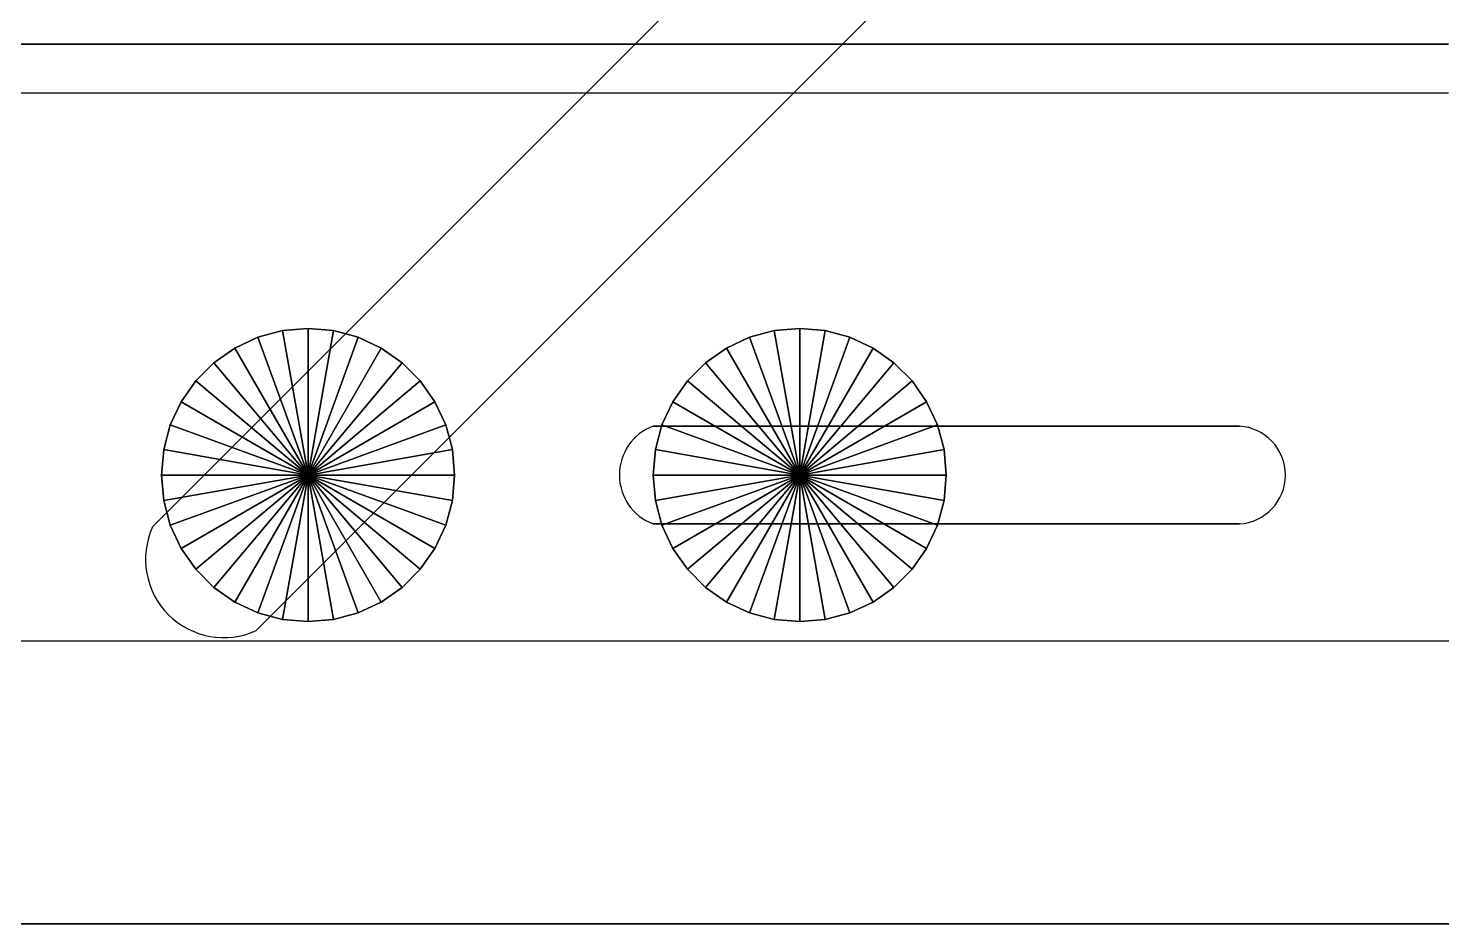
# Model space of a CAD drawing. Header units: inches. Extents: x -7543 to -822, y 102837 to 190349.
# Drawn here: x -833.620664 to -833.61699, y 102837.128684 to 102837.131011 of the extents above; entities that cross this region are included whole.
import ezdxf

# ---------------------------------------------------------------- set-up
doc = ezdxf.new("R2010")
doc.units = ezdxf.units.IN
doc.header["$MEASUREMENT"] = 0
doc.layers.add('ICOL', color=55, linetype='Continuous', lineweight=25)
doc.layers.add('TEFRİŞ', color=7, linetype='Continuous', lineweight=25, true_color=0x78462c)

msp = doc.modelspace()

# ---------------------------------------------------------------- linework, layer by layer
at = {"layer": 'ICOL'}
msp.add_line((-833.5942612033439, 102837.129418681), (-833.6632611994156, 102837.129418681), dxfattribs=at)
at = {"layer": 'TEFRİŞ'}
msp.add_line((-833.6229086030023, 102837.1308429998, -0.004190999999999999), (-833.6169726030023, 102837.1308429998, -0.004190999999999999), dxfattribs=at)
for centre, radius, start, end in [((-833.6189915542059, 102837.1298499999, 0.0007620000000000005), 0.0001357854441317281, 110.7234838992994, 249.2765161007005), ((-833.6175235036316, 102837.1298499999, 0.0007620000000000005), 0.0001272455105001902, 273.5597646251475, 86.44023537485249), ((-833.6201556742792, 102837.1296309286, 0.0005079999999999999), 0.0002033753728859917, 155.4898186755772, 294.5101812948126)]:
    msp.add_arc(centre, radius, start, end, dxfattribs=at)
for points in [[(-833.6199815030024, 102837.1300744999, 0.00127), (-833.6201611030024, 102837.1298948999, 0.000889), (-833.6173323230023, 102837.1327236799, 0.000889), (-833.6173323230023, 102837.1327236799, 0.00127)], [(-833.6197121030024, 102837.1298050999, 0.00127), (-833.6198917030024, 102837.1296254999, 0.000889), (-833.6170629230023, 102837.1324542799, 0.000889), (-833.6170629230023, 102837.1324542799, 0.00127)], [(-833.6169726030023, 102837.1309699999, -0.004190999999999999), (-833.6229086030023, 102837.1309699999, -0.004190999999999999), (-833.6229086030023, 102837.1309699999, -0.000127000000000001), (-833.6169726030023, 102837.1309699999, -0.000127000000000001)], [(-833.6201611030024, 102837.1298948999, 0.000889), (-833.6198019030023, 102837.1302541199, 0.000889), (-833.6198019030023, 102837.1302541199, 0.0005079999999999999), (-833.6203407230023, 102837.1297152999, 0.0005079999999999999)], [(-833.6200669030023, 102837.1302080199), (-833.6201271030023, 102837.1301799599), (-833.6201271030023, 102837.1301799599, 0.0005079999999999999), (-833.6200669030023, 102837.1302080199, 0.0005079999999999999)], [(-833.6199366030023, 102837.1298499999), (-833.6200669030023, 102837.1302080199), (-833.6201271030023, 102837.1301799599), (-833.6199366030023, 102837.1298499999)], [(-833.6199366030023, 102837.1298499999, 0.0005079999999999999), (-833.6200669030023, 102837.1302080199, 0.0005079999999999999), (-833.6201271030023, 102837.1301799599, 0.0005079999999999999), (-833.6199366030023, 102837.1298499999, 0.0005079999999999999)], [(-833.6200027630024, 102837.1302252199), (-833.6200669030023, 102837.1302080199), (-833.6200669030023, 102837.1302080199, 0.0005079999999999999), (-833.6200027630024, 102837.1302252199, 0.0005079999999999999)], [(-833.6199366030023, 102837.1298499999), (-833.6200027630024, 102837.1302252199), (-833.6200669030023, 102837.1302080199), (-833.6199366030023, 102837.1298499999)], [(-833.6199366030023, 102837.1298499999, 0.0005079999999999999), (-833.6200027630024, 102837.1302252199, 0.0005079999999999999), (-833.6200669030023, 102837.1302080199, 0.0005079999999999999), (-833.6199366030023, 102837.1298499999, 0.0005079999999999999)], [(-833.6199366030023, 102837.1302309999), (-833.6200027630024, 102837.1302252199), (-833.6200027630024, 102837.1302252199, 0.0005079999999999999), (-833.6199366030023, 102837.1302309999, 0.0005079999999999999)], [(-833.6199366030023, 102837.1298499999), (-833.6199366030023, 102837.1302309999), (-833.6200027630024, 102837.1302252199), (-833.6199366030023, 102837.1298499999)], [(-833.6199366030023, 102837.1298499999, 0.0005079999999999999), (-833.6199366030023, 102837.1302309999, 0.0005079999999999999), (-833.6200027630024, 102837.1302252199, 0.0005079999999999999), (-833.6199366030023, 102837.1298499999, 0.0005079999999999999)], [(-833.6198704430024, 102837.1302252199), (-833.6199366030023, 102837.1302309999), (-833.6199366030023, 102837.1302309999, 0.0005079999999999999), (-833.6198704430024, 102837.1302252199, 0.0005079999999999999)], [(-833.6199366030023, 102837.1298499999), (-833.6198704430024, 102837.1302252199), (-833.6199366030023, 102837.1302309999), (-833.6199366030023, 102837.1298499999)], [(-833.6199366030023, 102837.1298499999, 0.0005079999999999999), (-833.6198704430024, 102837.1302252199, 0.0005079999999999999), (-833.6199366030023, 102837.1302309999, 0.0005079999999999999), (-833.6199366030023, 102837.1298499999, 0.0005079999999999999)], [(-833.6199366030023, 102837.1298499999), (-833.6198063030024, 102837.1302080199), (-833.6198704430024, 102837.1302252199), (-833.6199366030023, 102837.1298499999)], [(-833.6199366030023, 102837.1298499999, 0.0005079999999999999), (-833.6198063030024, 102837.1302080199, 0.0005079999999999999), (-833.6198704430024, 102837.1302252199, 0.0005079999999999999), (-833.6199366030023, 102837.1298499999, 0.0005079999999999999)], [(-833.6199366030023, 102837.1298499999), (-833.6197461030024, 102837.1301799599), (-833.6198063030024, 102837.1302080199), (-833.6199366030023, 102837.1298499999)], [(-833.6199366030023, 102837.1298499999, 0.0005079999999999999), (-833.6197461030024, 102837.1301799599, 0.0005079999999999999), (-833.6198063030024, 102837.1302080199, 0.0005079999999999999), (-833.6199366030023, 102837.1298499999, 0.0005079999999999999)], [(-833.6198063030024, 102837.1302080199), (-833.6198704430024, 102837.1302252199), (-833.6198704430024, 102837.1302252199, 0.0005079999999999999), (-833.6198063030024, 102837.1302080199, 0.0005079999999999999)], [(-833.6197461030024, 102837.1301799599), (-833.6198063030024, 102837.1302080199), (-833.6198063030024, 102837.1302080199, 0.0005079999999999999), (-833.6197461030024, 102837.1301799599, 0.0005079999999999999)], [(-833.6187889030024, 102837.1302080199), (-833.6188491030024, 102837.1301799599), (-833.6188491030024, 102837.1301799599, 0.0005079999999999999), (-833.6187889030024, 102837.1302080199, 0.0005079999999999999)], [(-833.6186586030024, 102837.1298499999), (-833.6187889030024, 102837.1302080199), (-833.6188491030024, 102837.1301799599), (-833.6186586030024, 102837.1298499999)], [(-833.6186586030024, 102837.1298499999, 0.0005079999999999999), (-833.6187889030024, 102837.1302080199, 0.0005079999999999999), (-833.6188491030024, 102837.1301799599, 0.0005079999999999999), (-833.6186586030024, 102837.1298499999, 0.0005079999999999999)], [(-833.6187247630023, 102837.1302252199), (-833.6187889030024, 102837.1302080199), (-833.6187889030024, 102837.1302080199, 0.0005079999999999999), (-833.6187247630023, 102837.1302252199, 0.0005079999999999999)], [(-833.6186586030024, 102837.1298499999), (-833.6187247630023, 102837.1302252199), (-833.6187889030024, 102837.1302080199), (-833.6186586030024, 102837.1298499999)], [(-833.6186586030024, 102837.1298499999, 0.0005079999999999999), (-833.6187247630023, 102837.1302252199, 0.0005079999999999999), (-833.6187889030024, 102837.1302080199, 0.0005079999999999999), (-833.6186586030024, 102837.1298499999, 0.0005079999999999999)], [(-833.6186586030024, 102837.1302309999), (-833.6187247630023, 102837.1302252199), (-833.6187247630023, 102837.1302252199, 0.0005079999999999999), (-833.6186586030024, 102837.1302309999, 0.0005079999999999999)], [(-833.6186586030024, 102837.1298499999), (-833.6186586030024, 102837.1302309999), (-833.6187247630023, 102837.1302252199), (-833.6186586030024, 102837.1298499999)], [(-833.6186586030024, 102837.1298499999, 0.0005079999999999999), (-833.6186586030024, 102837.1302309999, 0.0005079999999999999), (-833.6187247630023, 102837.1302252199, 0.0005079999999999999), (-833.6186586030024, 102837.1298499999, 0.0005079999999999999)], [(-833.6185924430024, 102837.1302252199), (-833.6186586030024, 102837.1302309999), (-833.6186586030024, 102837.1302309999, 0.0005079999999999999), (-833.6185924430024, 102837.1302252199, 0.0005079999999999999)], [(-833.6186586030024, 102837.1298499999), (-833.6185924430024, 102837.1302252199), (-833.6186586030024, 102837.1302309999), (-833.6186586030024, 102837.1298499999)], [(-833.6186586030024, 102837.1298499999, 0.0005079999999999999), (-833.6185924430024, 102837.1302252199, 0.0005079999999999999), (-833.6186586030024, 102837.1302309999, 0.0005079999999999999), (-833.6186586030024, 102837.1298499999, 0.0005079999999999999)], [(-833.6186586030024, 102837.1298499999), (-833.6185283030023, 102837.1302080199), (-833.6185924430024, 102837.1302252199), (-833.6186586030024, 102837.1298499999)], [(-833.6186586030024, 102837.1298499999, 0.0005079999999999999), (-833.6185283030023, 102837.1302080199, 0.0005079999999999999), (-833.6185924430024, 102837.1302252199, 0.0005079999999999999), (-833.6186586030024, 102837.1298499999, 0.0005079999999999999)], [(-833.6186586030024, 102837.1298499999), (-833.6184681030023, 102837.1301799599), (-833.6185283030023, 102837.1302080199), (-833.6186586030024, 102837.1298499999)], [(-833.6186586030024, 102837.1298499999, 0.0005079999999999999), (-833.6184681030023, 102837.1301799599, 0.0005079999999999999), (-833.6185283030023, 102837.1302080199, 0.0005079999999999999), (-833.6186586030024, 102837.1298499999, 0.0005079999999999999)], [(-833.6185283030023, 102837.1302080199), (-833.6185924430024, 102837.1302252199), (-833.6185924430024, 102837.1302252199, 0.0005079999999999999), (-833.6185283030023, 102837.1302080199, 0.0005079999999999999)], [(-833.6184681030023, 102837.1301799599), (-833.6185283030023, 102837.1302080199), (-833.6185283030023, 102837.1302080199, 0.0005079999999999999), (-833.6184681030023, 102837.1301799599, 0.0005079999999999999)], [(-833.6201271030023, 102837.1301799599), (-833.6201815030024, 102837.1301418599), (-833.6201815030024, 102837.1301418599, 0.0005079999999999999), (-833.6201271030023, 102837.1301799599, 0.0005079999999999999)], [(-833.6199366030023, 102837.1298499999), (-833.6201271030023, 102837.1301799599), (-833.6201815030024, 102837.1301418599), (-833.6199366030023, 102837.1298499999)], [(-833.6199366030023, 102837.1298499999, 0.0005079999999999999), (-833.6201271030023, 102837.1301799599, 0.0005079999999999999), (-833.6201815030024, 102837.1301418599, 0.0005079999999999999), (-833.6199366030023, 102837.1298499999, 0.0005079999999999999)], [(-833.6199366030023, 102837.1298499999), (-833.6196917030023, 102837.1301418599), (-833.6197461030024, 102837.1301799599), (-833.6199366030023, 102837.1298499999)], [(-833.6199366030023, 102837.1298499999, 0.0005079999999999999), (-833.6196917030023, 102837.1301418599, 0.0005079999999999999), (-833.6197461030024, 102837.1301799599, 0.0005079999999999999), (-833.6199366030023, 102837.1298499999, 0.0005079999999999999)], [(-833.6196917030023, 102837.1301418599), (-833.6197461030024, 102837.1301799599), (-833.6197461030024, 102837.1301799599, 0.0005079999999999999), (-833.6196917030023, 102837.1301418599, 0.0005079999999999999)], [(-833.6188491030024, 102837.1301799599), (-833.6189035030023, 102837.1301418599), (-833.6189035030023, 102837.1301418599, 0.0005079999999999999), (-833.6188491030024, 102837.1301799599, 0.0005079999999999999)], [(-833.6186586030024, 102837.1298499999), (-833.6188491030024, 102837.1301799599), (-833.6189035030023, 102837.1301418599), (-833.6186586030024, 102837.1298499999)], [(-833.6186586030024, 102837.1298499999, 0.0005079999999999999), (-833.6188491030024, 102837.1301799599, 0.0005079999999999999), (-833.6189035030023, 102837.1301418599, 0.0005079999999999999), (-833.6186586030024, 102837.1298499999, 0.0005079999999999999)], [(-833.6186586030024, 102837.1298499999), (-833.6184137030024, 102837.1301418599), (-833.6184681030023, 102837.1301799599), (-833.6186586030024, 102837.1298499999)], [(-833.6186586030024, 102837.1298499999, 0.0005079999999999999), (-833.6184137030024, 102837.1301418599, 0.0005079999999999999), (-833.6184681030023, 102837.1301799599, 0.0005079999999999999), (-833.6186586030024, 102837.1298499999, 0.0005079999999999999)], [(-833.6184137030024, 102837.1301418599), (-833.6184681030023, 102837.1301799599), (-833.6184681030023, 102837.1301799599, 0.0005079999999999999), (-833.6184137030024, 102837.1301418599, 0.0005079999999999999)], [(-833.6201815030024, 102837.1301418599), (-833.6202284630024, 102837.1300948999), (-833.6202284630024, 102837.1300948999, 0.0005079999999999999), (-833.6201815030024, 102837.1301418599, 0.0005079999999999999)], [(-833.6199366030023, 102837.1298499999), (-833.6201815030024, 102837.1301418599), (-833.6202284630024, 102837.1300948999), (-833.6199366030023, 102837.1298499999)], [(-833.6199366030023, 102837.1298499999, 0.0005079999999999999), (-833.6201815030024, 102837.1301418599, 0.0005079999999999999), (-833.6202284630024, 102837.1300948999, 0.0005079999999999999), (-833.6199366030023, 102837.1298499999, 0.0005079999999999999)], [(-833.6199366030023, 102837.1298499999), (-833.6196447430024, 102837.1300948999), (-833.6196917030023, 102837.1301418599), (-833.6199366030023, 102837.1298499999)], [(-833.6199366030023, 102837.1298499999, 0.0005079999999999999), (-833.6196447430024, 102837.1300948999, 0.0005079999999999999), (-833.6196917030023, 102837.1301418599, 0.0005079999999999999), (-833.6199366030023, 102837.1298499999, 0.0005079999999999999)], [(-833.6196447430024, 102837.1300948999), (-833.6196917030023, 102837.1301418599), (-833.6196917030023, 102837.1301418599, 0.0005079999999999999), (-833.6196447430024, 102837.1300948999, 0.0005079999999999999)], [(-833.6189035030023, 102837.1301418599), (-833.6189504630024, 102837.1300948999), (-833.6189504630024, 102837.1300948999, 0.0005079999999999999), (-833.6189035030023, 102837.1301418599, 0.0005079999999999999)], [(-833.6186586030024, 102837.1298499999), (-833.6189035030023, 102837.1301418599), (-833.6189504630024, 102837.1300948999), (-833.6186586030024, 102837.1298499999)], [(-833.6186586030024, 102837.1298499999, 0.0005079999999999999), (-833.6189035030023, 102837.1301418599, 0.0005079999999999999), (-833.6189504630024, 102837.1300948999, 0.0005079999999999999), (-833.6186586030024, 102837.1298499999, 0.0005079999999999999)], [(-833.6186586030024, 102837.1298499999), (-833.6183667430023, 102837.1300948999), (-833.6184137030024, 102837.1301418599), (-833.6186586030024, 102837.1298499999)], [(-833.6186586030024, 102837.1298499999, 0.0005079999999999999), (-833.6183667430023, 102837.1300948999, 0.0005079999999999999), (-833.6184137030024, 102837.1301418599, 0.0005079999999999999), (-833.6186586030024, 102837.1298499999, 0.0005079999999999999)], [(-833.6183667430023, 102837.1300948999), (-833.6184137030024, 102837.1301418599), (-833.6184137030024, 102837.1301418599, 0.0005079999999999999), (-833.6183667430023, 102837.1300948999, 0.0005079999999999999)], [(-833.6202284630024, 102837.1300948999), (-833.6202665630024, 102837.1300404998), (-833.6202665630024, 102837.1300404998, 0.0005079999999999999), (-833.6202284630024, 102837.1300948999, 0.0005079999999999999)], [(-833.6199366030023, 102837.1298499999), (-833.6202284630024, 102837.1300948999), (-833.6202665630024, 102837.1300404998), (-833.6199366030023, 102837.1298499999)], [(-833.6199366030023, 102837.1298499999, 0.0005079999999999999), (-833.6202284630024, 102837.1300948999, 0.0005079999999999999), (-833.6202665630024, 102837.1300404998, 0.0005079999999999999), (-833.6199366030023, 102837.1298499999, 0.0005079999999999999)], [(-833.6199366030023, 102837.1298499999), (-833.6196066430024, 102837.1300404998), (-833.6196447430024, 102837.1300948999), (-833.6199366030023, 102837.1298499999)], [(-833.6199366030023, 102837.1298499999, 0.0005079999999999999), (-833.6196066430024, 102837.1300404998, 0.0005079999999999999), (-833.6196447430024, 102837.1300948999, 0.0005079999999999999), (-833.6199366030023, 102837.1298499999, 0.0005079999999999999)], [(-833.6196066430024, 102837.1300404998), (-833.6196447430024, 102837.1300948999), (-833.6196447430024, 102837.1300948999, 0.0005079999999999999), (-833.6196066430024, 102837.1300404998, 0.0005079999999999999)], [(-833.6189504630024, 102837.1300948999), (-833.6189885630024, 102837.1300404998), (-833.6189885630024, 102837.1300404998, 0.0005079999999999999), (-833.6189504630024, 102837.1300948999, 0.0005079999999999999)], [(-833.6186586030024, 102837.1298499999), (-833.6189504630024, 102837.1300948999), (-833.6189885630024, 102837.1300404998), (-833.6186586030024, 102837.1298499999)], [(-833.6186586030024, 102837.1298499999, 0.0005079999999999999), (-833.6189504630024, 102837.1300948999, 0.0005079999999999999), (-833.6189885630024, 102837.1300404998, 0.0005079999999999999), (-833.6186586030024, 102837.1298499999, 0.0005079999999999999)], [(-833.6186586030024, 102837.1298499999), (-833.6183286430023, 102837.1300404998), (-833.6183667430023, 102837.1300948999), (-833.6186586030024, 102837.1298499999)], [(-833.6186586030024, 102837.1298499999, 0.0005079999999999999), (-833.6183286430023, 102837.1300404998, 0.0005079999999999999), (-833.6183667430023, 102837.1300948999, 0.0005079999999999999), (-833.6186586030024, 102837.1298499999, 0.0005079999999999999)], [(-833.6183286430023, 102837.1300404998), (-833.6183667430023, 102837.1300948999), (-833.6183667430023, 102837.1300948999, 0.0005079999999999999), (-833.6183286430023, 102837.1300404998, 0.0005079999999999999)], [(-833.6202665630024, 102837.1300404998), (-833.6202946230023, 102837.1299802999), (-833.6202946230023, 102837.1299802999, 0.0005079999999999999), (-833.6202665630024, 102837.1300404998, 0.0005079999999999999)], [(-833.6199366030023, 102837.1298499999), (-833.6202665630024, 102837.1300404998), (-833.6202946230023, 102837.1299802999), (-833.6199366030023, 102837.1298499999)], [(-833.6199366030023, 102837.1298499999, 0.0005079999999999999), (-833.6202665630024, 102837.1300404998, 0.0005079999999999999), (-833.6202946230023, 102837.1299802999, 0.0005079999999999999), (-833.6199366030023, 102837.1298499999, 0.0005079999999999999)], [(-833.6199366030023, 102837.1298499999), (-833.6195785830023, 102837.1299802999), (-833.6196066430024, 102837.1300404998), (-833.6199366030023, 102837.1298499999)], [(-833.6199366030023, 102837.1298499999, 0.0005079999999999999), (-833.6195785830023, 102837.1299802999, 0.0005079999999999999), (-833.6196066430024, 102837.1300404998, 0.0005079999999999999), (-833.6199366030023, 102837.1298499999, 0.0005079999999999999)], [(-833.6195785830023, 102837.1299802999), (-833.6196066430024, 102837.1300404998), (-833.6196066430024, 102837.1300404998, 0.0005079999999999999), (-833.6195785830023, 102837.1299802999, 0.0005079999999999999)], [(-833.6189885630024, 102837.1300404998), (-833.6190166230024, 102837.1299802999), (-833.6190166230024, 102837.1299802999, 0.0005079999999999999), (-833.6189885630024, 102837.1300404998, 0.0005079999999999999)], [(-833.6186586030024, 102837.1298499999), (-833.6189885630024, 102837.1300404998), (-833.6190166230024, 102837.1299802999), (-833.6186586030024, 102837.1298499999)], [(-833.6186586030024, 102837.1298499999, 0.0005079999999999999), (-833.6189885630024, 102837.1300404998, 0.0005079999999999999), (-833.6190166230024, 102837.1299802999, 0.0005079999999999999), (-833.6186586030024, 102837.1298499999, 0.0005079999999999999)], [(-833.6186586030024, 102837.1298499999), (-833.6183005830023, 102837.1299802999), (-833.6183286430023, 102837.1300404998), (-833.6186586030024, 102837.1298499999)], [(-833.6186586030024, 102837.1298499999, 0.0005079999999999999), (-833.6183005830023, 102837.1299802999, 0.0005079999999999999), (-833.6183286430023, 102837.1300404998, 0.0005079999999999999), (-833.6186586030024, 102837.1298499999, 0.0005079999999999999)], [(-833.6183005830023, 102837.1299802999), (-833.6183286430023, 102837.1300404998), (-833.6183286430023, 102837.1300404998, 0.0005079999999999999), (-833.6183005830023, 102837.1299802999, 0.0005079999999999999)], [(-833.6198917030024, 102837.1296254999, 0.000889), (-833.6195324830023, 102837.1299846999, 0.000889), (-833.6195324830023, 102837.1299846999, 0.0005079999999999999), (-833.6200713030023, 102837.1294458799, 0.0005079999999999999)], [(-833.6202946230023, 102837.1299802999), (-833.6203118230023, 102837.1299161599), (-833.6203118230023, 102837.1299161599, 0.0005079999999999999), (-833.6202946230023, 102837.1299802999, 0.0005079999999999999)], [(-833.6199366030023, 102837.1298499999), (-833.6202946230023, 102837.1299802999), (-833.6203118230023, 102837.1299161599), (-833.6199366030023, 102837.1298499999)], [(-833.6199366030023, 102837.1298499999, 0.0005079999999999999), (-833.6202946230023, 102837.1299802999, 0.0005079999999999999), (-833.6203118230023, 102837.1299161599, 0.0005079999999999999), (-833.6199366030023, 102837.1298499999, 0.0005079999999999999)], [(-833.6199366030023, 102837.1298499999), (-833.6195613830023, 102837.1299161599), (-833.6195785830023, 102837.1299802999), (-833.6199366030023, 102837.1298499999)], [(-833.6199366030023, 102837.1298499999, 0.0005079999999999999), (-833.6195613830023, 102837.1299161599, 0.0005079999999999999), (-833.6195785830023, 102837.1299802999, 0.0005079999999999999), (-833.6199366030023, 102837.1298499999, 0.0005079999999999999)], [(-833.6195613830023, 102837.1299161599), (-833.6195785830023, 102837.1299802999), (-833.6195785830023, 102837.1299802999, 0.0005079999999999999), (-833.6195613830023, 102837.1299161599, 0.0005079999999999999)], [(-833.6175156030024, 102837.1299769999, 0.0007620000000000005), (-833.6190396030024, 102837.1299769999, 0.0007620000000000005), (-833.6190396030024, 102837.1299769999, 0.0005079999999999999), (-833.6175156030024, 102837.1299769999, 0.0005079999999999999)], [(-833.6190166230024, 102837.1299802999), (-833.6190338230024, 102837.1299161599), (-833.6190338230024, 102837.1299161599, 0.0005079999999999999), (-833.6190166230024, 102837.1299802999, 0.0005079999999999999)], [(-833.6186586030024, 102837.1298499999), (-833.6190166230024, 102837.1299802999), (-833.6190338230024, 102837.1299161599), (-833.6186586030024, 102837.1298499999)], [(-833.6186586030024, 102837.1298499999, 0.0005079999999999999), (-833.6190166230024, 102837.1299802999, 0.0005079999999999999), (-833.6190338230024, 102837.1299161599, 0.0005079999999999999), (-833.6186586030024, 102837.1298499999, 0.0005079999999999999)], [(-833.6186586030024, 102837.1298499999), (-833.6182833830023, 102837.1299161599), (-833.6183005830023, 102837.1299802999), (-833.6186586030024, 102837.1298499999)], [(-833.6186586030024, 102837.1298499999, 0.0005079999999999999), (-833.6182833830023, 102837.1299161599, 0.0005079999999999999), (-833.6183005830023, 102837.1299802999, 0.0005079999999999999), (-833.6186586030024, 102837.1298499999, 0.0005079999999999999)], [(-833.6182833830023, 102837.1299161599), (-833.6183005830023, 102837.1299802999), (-833.6183005830023, 102837.1299802999, 0.0005079999999999999), (-833.6182833830023, 102837.1299161599, 0.0005079999999999999)], [(-833.6203118230023, 102837.1299161599), (-833.6203176030024, 102837.1298499999), (-833.6203176030024, 102837.1298499999, 0.0005079999999999999), (-833.6203118230023, 102837.1299161599, 0.0005079999999999999)], [(-833.6199366030023, 102837.1298499999), (-833.6203118230023, 102837.1299161599), (-833.6203176030024, 102837.1298499999), (-833.6199366030023, 102837.1298499999)], [(-833.6203118230023, 102837.1299161599), (-833.6203176030024, 102837.1298499999), (-833.6203176030024, 102837.1298499999, 0.0005079999999999999), (-833.6203118230023, 102837.1299161599, 0.0005079999999999999)], [(-833.6199366030023, 102837.1298499999), (-833.6195556030024, 102837.1298499999), (-833.6195613830023, 102837.1299161599), (-833.6199366030023, 102837.1298499999)], [(-833.6199366030023, 102837.1298499999, 0.0005079999999999999), (-833.6195556030024, 102837.1298499999, 0.0005079999999999999), (-833.6195613830023, 102837.1299161599, 0.0005079999999999999), (-833.6199366030023, 102837.1298499999, 0.0005079999999999999)], [(-833.6195556030024, 102837.1298499999), (-833.6195613830023, 102837.1299161599), (-833.6195613830023, 102837.1299161599, 0.0005079999999999999), (-833.6195556030024, 102837.1298499999, 0.0005079999999999999)], [(-833.6190338230024, 102837.1299161599), (-833.6190396030024, 102837.1298499999), (-833.6190396030024, 102837.1298499999, 0.0005079999999999999), (-833.6190338230024, 102837.1299161599, 0.0005079999999999999)], [(-833.6186586030024, 102837.1298499999), (-833.6190338230024, 102837.1299161599), (-833.6190396030024, 102837.1298499999), (-833.6186586030024, 102837.1298499999)], [(-833.6190338230024, 102837.1299161599), (-833.6190396030024, 102837.1298499999), (-833.6190396030024, 102837.1298499999, 0.0005079999999999999), (-833.6190338230024, 102837.1299161599, 0.0005079999999999999)], [(-833.6186586030024, 102837.1298499999), (-833.6182776030023, 102837.1298499999), (-833.6182833830023, 102837.1299161599), (-833.6186586030024, 102837.1298499999)], [(-833.6186586030024, 102837.1298499999, 0.0005079999999999999), (-833.6182776030023, 102837.1298499999, 0.0005079999999999999), (-833.6182833830023, 102837.1299161599, 0.0005079999999999999), (-833.6186586030024, 102837.1298499999, 0.0005079999999999999)], [(-833.6182776030023, 102837.1298499999), (-833.6182833830023, 102837.1299161599), (-833.6182833830023, 102837.1299161599, 0.0005079999999999999), (-833.6182776030023, 102837.1298499999, 0.0005079999999999999)], [(-833.6203176030024, 102837.1298499999), (-833.6203118230023, 102837.1297838399), (-833.6203118230023, 102837.1297838399, 0.0005079999999999999), (-833.6203176030024, 102837.1298499999, 0.0005079999999999999)], [(-833.6199366030023, 102837.1298499999), (-833.6203176030024, 102837.1298499999), (-833.6203118230023, 102837.1297838399), (-833.6199366030023, 102837.1298499999)], [(-833.6199366030023, 102837.1298499999, 0.0005079999999999999), (-833.6203176030024, 102837.1298499999, 0.0005079999999999999), (-833.6203118230023, 102837.1297838399, 0.0005079999999999999), (-833.6199366030023, 102837.1298499999, 0.0005079999999999999)], [(-833.6199366030023, 102837.1298499999), (-833.6203118230023, 102837.1297838399), (-833.6202946230023, 102837.1297196998), (-833.6199366030023, 102837.1298499999)], [(-833.6199366030023, 102837.1298499999, 0.0005079999999999999), (-833.6203118230023, 102837.1297838399, 0.0005079999999999999), (-833.6202946230023, 102837.1297196998, 0.0005079999999999999), (-833.6199366030023, 102837.1298499999, 0.0005079999999999999)], [(-833.6199366030023, 102837.1298499999), (-833.6202946230023, 102837.1297196998), (-833.6202665630024, 102837.1296594999), (-833.6199366030023, 102837.1298499999)], [(-833.6199366030023, 102837.1298499999, 0.0005079999999999999), (-833.6202946230023, 102837.1297196998, 0.0005079999999999999), (-833.6202665630024, 102837.1296594999, 0.0005079999999999999), (-833.6199366030023, 102837.1298499999, 0.0005079999999999999)], [(-833.6199366030023, 102837.1298499999), (-833.6202665630024, 102837.1296594999), (-833.6202284630024, 102837.1296050998), (-833.6199366030023, 102837.1298499999)], [(-833.6199366030023, 102837.1298499999, 0.0005079999999999999), (-833.6202665630024, 102837.1296594999, 0.0005079999999999999), (-833.6202284630024, 102837.1296050998, 0.0005079999999999999), (-833.6199366030023, 102837.1298499999, 0.0005079999999999999)], [(-833.6199366030023, 102837.1298499999), (-833.6202284630024, 102837.1296050998), (-833.6201815030024, 102837.1295581399), (-833.6199366030023, 102837.1298499999)], [(-833.6199366030023, 102837.1298499999, 0.0005079999999999999), (-833.6202284630024, 102837.1296050998, 0.0005079999999999999), (-833.6201815030024, 102837.1295581399, 0.0005079999999999999), (-833.6199366030023, 102837.1298499999, 0.0005079999999999999)], [(-833.6199366030023, 102837.1298499999), (-833.6201815030024, 102837.1295581399), (-833.6201271030023, 102837.1295200399), (-833.6199366030023, 102837.1298499999)], [(-833.6199366030023, 102837.1298499999, 0.0005079999999999999), (-833.6201815030024, 102837.1295581399, 0.0005079999999999999), (-833.6201271030023, 102837.1295200399, 0.0005079999999999999), (-833.6199366030023, 102837.1298499999, 0.0005079999999999999)], [(-833.6199366030023, 102837.1298499999), (-833.6201271030023, 102837.1295200399), (-833.6200669030023, 102837.1294919799), (-833.6199366030023, 102837.1298499999)], [(-833.6199366030023, 102837.1298499999, 0.0005079999999999999), (-833.6201271030023, 102837.1295200399, 0.0005079999999999999), (-833.6200669030023, 102837.1294919799, 0.0005079999999999999), (-833.6199366030023, 102837.1298499999, 0.0005079999999999999)], [(-833.6199366030023, 102837.1298499999), (-833.6200669030023, 102837.1294919799), (-833.6200027630024, 102837.1294747799), (-833.6199366030023, 102837.1298499999)], [(-833.6199366030023, 102837.1298499999, 0.0005079999999999999), (-833.6200669030023, 102837.1294919799, 0.0005079999999999999), (-833.6200027630024, 102837.1294747799, 0.0005079999999999999), (-833.6199366030023, 102837.1298499999, 0.0005079999999999999)], [(-833.6199366030023, 102837.1298499999), (-833.6200027630024, 102837.1294747799), (-833.6199366030023, 102837.1294689999), (-833.6199366030023, 102837.1298499999)], [(-833.6199366030023, 102837.1298499999, 0.0005079999999999999), (-833.6200027630024, 102837.1294747799, 0.0005079999999999999), (-833.6199366030023, 102837.1294689999, 0.0005079999999999999), (-833.6199366030023, 102837.1298499999, 0.0005079999999999999)], [(-833.6199366030023, 102837.1298499999), (-833.6199366030023, 102837.1294689999), (-833.6198704430024, 102837.1294747799), (-833.6199366030023, 102837.1298499999)], [(-833.6199366030023, 102837.1298499999, 0.0005079999999999999), (-833.6199366030023, 102837.1294689999, 0.0005079999999999999), (-833.6198704430024, 102837.1294747799, 0.0005079999999999999), (-833.6199366030023, 102837.1298499999, 0.0005079999999999999)], [(-833.6199366030023, 102837.1298499999), (-833.6198704430024, 102837.1294747799), (-833.6198063030024, 102837.1294919799), (-833.6199366030023, 102837.1298499999)], [(-833.6199366030023, 102837.1298499999, 0.0005079999999999999), (-833.6198704430024, 102837.1294747799, 0.0005079999999999999), (-833.6198063030024, 102837.1294919799, 0.0005079999999999999), (-833.6199366030023, 102837.1298499999, 0.0005079999999999999)], [(-833.6199366030023, 102837.1298499999), (-833.6198063030024, 102837.1294919799), (-833.6197461030024, 102837.1295200399), (-833.6199366030023, 102837.1298499999)], [(-833.6199366030023, 102837.1298499999, 0.0005079999999999999), (-833.6198063030024, 102837.1294919799, 0.0005079999999999999), (-833.6197461030024, 102837.1295200399, 0.0005079999999999999), (-833.6199366030023, 102837.1298499999, 0.0005079999999999999)], [(-833.6199366030023, 102837.1298499999), (-833.6197461030024, 102837.1295200399), (-833.6196917030023, 102837.1295581399), (-833.6199366030023, 102837.1298499999)], [(-833.6199366030023, 102837.1298499999, 0.0005079999999999999), (-833.6197461030024, 102837.1295200399, 0.0005079999999999999), (-833.6196917030023, 102837.1295581399, 0.0005079999999999999), (-833.6199366030023, 102837.1298499999, 0.0005079999999999999)], [(-833.6199366030023, 102837.1298499999), (-833.6196917030023, 102837.1295581399), (-833.6196447430024, 102837.1296050998), (-833.6199366030023, 102837.1298499999)], [(-833.6199366030023, 102837.1298499999, 0.0005079999999999999), (-833.6196917030023, 102837.1295581399, 0.0005079999999999999), (-833.6196447430024, 102837.1296050998, 0.0005079999999999999), (-833.6199366030023, 102837.1298499999, 0.0005079999999999999)], [(-833.6199366030023, 102837.1298499999), (-833.6196447430024, 102837.1296050998), (-833.6196066430024, 102837.1296594999), (-833.6199366030023, 102837.1298499999)], [(-833.6199366030023, 102837.1298499999, 0.0005079999999999999), (-833.6196447430024, 102837.1296050998, 0.0005079999999999999), (-833.6196066430024, 102837.1296594999, 0.0005079999999999999), (-833.6199366030023, 102837.1298499999, 0.0005079999999999999)], [(-833.6199366030023, 102837.1298499999), (-833.6196066430024, 102837.1296594999), (-833.6195785830023, 102837.1297196998), (-833.6199366030023, 102837.1298499999)], [(-833.6199366030023, 102837.1298499999, 0.0005079999999999999), (-833.6196066430024, 102837.1296594999, 0.0005079999999999999), (-833.6195785830023, 102837.1297196998, 0.0005079999999999999), (-833.6199366030023, 102837.1298499999, 0.0005079999999999999)], [(-833.6199366030023, 102837.1298499999), (-833.6195785830023, 102837.1297196998), (-833.6195613830023, 102837.1297838399), (-833.6199366030023, 102837.1298499999)], [(-833.6199366030023, 102837.1298499999, 0.0005079999999999999), (-833.6195785830023, 102837.1297196998, 0.0005079999999999999), (-833.6195613830023, 102837.1297838399, 0.0005079999999999999), (-833.6199366030023, 102837.1298499999, 0.0005079999999999999)], [(-833.6199366030023, 102837.1298499999), (-833.6195613830023, 102837.1297838399), (-833.6195556030024, 102837.1298499999), (-833.6199366030023, 102837.1298499999)], [(-833.6199366030023, 102837.1298499999, 0.0005079999999999999), (-833.6195613830023, 102837.1297838399, 0.0005079999999999999), (-833.6195556030024, 102837.1298499999, 0.0005079999999999999), (-833.6199366030023, 102837.1298499999, 0.0005079999999999999)], [(-833.6195613830023, 102837.1297838399), (-833.6195556030024, 102837.1298499999), (-833.6195556030024, 102837.1298499999, 0.0005079999999999999), (-833.6195613830023, 102837.1297838399, 0.0005079999999999999)], [(-833.6190396030024, 102837.1298499999), (-833.6190338230024, 102837.1297838399), (-833.6190338230024, 102837.1297838399, 0.0005079999999999999), (-833.6190396030024, 102837.1298499999, 0.0005079999999999999)], [(-833.6186586030024, 102837.1298499999), (-833.6190396030024, 102837.1298499999), (-833.6190338230024, 102837.1297838399), (-833.6186586030024, 102837.1298499999)], [(-833.6186586030024, 102837.1298499999, 0.0005079999999999999), (-833.6190396030024, 102837.1298499999, 0.0005079999999999999), (-833.6190338230024, 102837.1297838399, 0.0005079999999999999), (-833.6186586030024, 102837.1298499999, 0.0005079999999999999)], [(-833.6186586030024, 102837.1298499999), (-833.6190338230024, 102837.1297838399), (-833.6190166230024, 102837.1297196998), (-833.6186586030024, 102837.1298499999)], [(-833.6186586030024, 102837.1298499999, 0.0005079999999999999), (-833.6190338230024, 102837.1297838399, 0.0005079999999999999), (-833.6190166230024, 102837.1297196998, 0.0005079999999999999), (-833.6186586030024, 102837.1298499999, 0.0005079999999999999)], [(-833.6186586030024, 102837.1298499999), (-833.6190166230024, 102837.1297196998), (-833.6189885630024, 102837.1296594999), (-833.6186586030024, 102837.1298499999)], [(-833.6186586030024, 102837.1298499999, 0.0005079999999999999), (-833.6190166230024, 102837.1297196998, 0.0005079999999999999), (-833.6189885630024, 102837.1296594999, 0.0005079999999999999), (-833.6186586030024, 102837.1298499999, 0.0005079999999999999)], [(-833.6186586030024, 102837.1298499999), (-833.6189885630024, 102837.1296594999), (-833.6189504630024, 102837.1296050998), (-833.6186586030024, 102837.1298499999)], [(-833.6186586030024, 102837.1298499999, 0.0005079999999999999), (-833.6189885630024, 102837.1296594999, 0.0005079999999999999), (-833.6189504630024, 102837.1296050998, 0.0005079999999999999), (-833.6186586030024, 102837.1298499999, 0.0005079999999999999)], [(-833.6186586030024, 102837.1298499999), (-833.6189504630024, 102837.1296050998), (-833.6189035030023, 102837.1295581399), (-833.6186586030024, 102837.1298499999)], [(-833.6186586030024, 102837.1298499999, 0.0005079999999999999), (-833.6189504630024, 102837.1296050998, 0.0005079999999999999), (-833.6189035030023, 102837.1295581399, 0.0005079999999999999), (-833.6186586030024, 102837.1298499999, 0.0005079999999999999)], [(-833.6186586030024, 102837.1298499999), (-833.6189035030023, 102837.1295581399), (-833.6188491030024, 102837.1295200399), (-833.6186586030024, 102837.1298499999)], [(-833.6186586030024, 102837.1298499999, 0.0005079999999999999), (-833.6189035030023, 102837.1295581399, 0.0005079999999999999), (-833.6188491030024, 102837.1295200399, 0.0005079999999999999), (-833.6186586030024, 102837.1298499999, 0.0005079999999999999)], [(-833.6186586030024, 102837.1298499999), (-833.6188491030024, 102837.1295200399), (-833.6187889030024, 102837.1294919799), (-833.6186586030024, 102837.1298499999)], [(-833.6186586030024, 102837.1298499999, 0.0005079999999999999), (-833.6188491030024, 102837.1295200399, 0.0005079999999999999), (-833.6187889030024, 102837.1294919799, 0.0005079999999999999), (-833.6186586030024, 102837.1298499999, 0.0005079999999999999)], [(-833.6186586030024, 102837.1298499999), (-833.6187889030024, 102837.1294919799), (-833.6187247630023, 102837.1294747799), (-833.6186586030024, 102837.1298499999)], [(-833.6186586030024, 102837.1298499999, 0.0005079999999999999), (-833.6187889030024, 102837.1294919799, 0.0005079999999999999), (-833.6187247630023, 102837.1294747799, 0.0005079999999999999), (-833.6186586030024, 102837.1298499999, 0.0005079999999999999)], [(-833.6186586030024, 102837.1298499999), (-833.6187247630023, 102837.1294747799), (-833.6186586030024, 102837.1294689999), (-833.6186586030024, 102837.1298499999)], [(-833.6186586030024, 102837.1298499999, 0.0005079999999999999), (-833.6187247630023, 102837.1294747799, 0.0005079999999999999), (-833.6186586030024, 102837.1294689999, 0.0005079999999999999), (-833.6186586030024, 102837.1298499999, 0.0005079999999999999)], [(-833.6186586030024, 102837.1298499999), (-833.6186586030024, 102837.1294689999), (-833.6185924430024, 102837.1294747799), (-833.6186586030024, 102837.1298499999)], [(-833.6186586030024, 102837.1298499999, 0.0005079999999999999), (-833.6186586030024, 102837.1294689999, 0.0005079999999999999), (-833.6185924430024, 102837.1294747799, 0.0005079999999999999), (-833.6186586030024, 102837.1298499999, 0.0005079999999999999)], [(-833.6186586030024, 102837.1298499999), (-833.6185924430024, 102837.1294747799), (-833.6185283030023, 102837.1294919799), (-833.6186586030024, 102837.1298499999)], [(-833.6186586030024, 102837.1298499999, 0.0005079999999999999), (-833.6185924430024, 102837.1294747799, 0.0005079999999999999), (-833.6185283030023, 102837.1294919799, 0.0005079999999999999), (-833.6186586030024, 102837.1298499999, 0.0005079999999999999)], [(-833.6186586030024, 102837.1298499999), (-833.6185283030023, 102837.1294919799), (-833.6184681030023, 102837.1295200399), (-833.6186586030024, 102837.1298499999)], [(-833.6186586030024, 102837.1298499999, 0.0005079999999999999), (-833.6185283030023, 102837.1294919799, 0.0005079999999999999), (-833.6184681030023, 102837.1295200399, 0.0005079999999999999), (-833.6186586030024, 102837.1298499999, 0.0005079999999999999)], [(-833.6186586030024, 102837.1298499999), (-833.6184681030023, 102837.1295200399), (-833.6184137030024, 102837.1295581399), (-833.6186586030024, 102837.1298499999)], [(-833.6186586030024, 102837.1298499999, 0.0005079999999999999), (-833.6184681030023, 102837.1295200399, 0.0005079999999999999), (-833.6184137030024, 102837.1295581399, 0.0005079999999999999), (-833.6186586030024, 102837.1298499999, 0.0005079999999999999)], [(-833.6186586030024, 102837.1298499999), (-833.6184137030024, 102837.1295581399), (-833.6183667430023, 102837.1296050998), (-833.6186586030024, 102837.1298499999)], [(-833.6186586030024, 102837.1298499999, 0.0005079999999999999), (-833.6184137030024, 102837.1295581399, 0.0005079999999999999), (-833.6183667430023, 102837.1296050998, 0.0005079999999999999), (-833.6186586030024, 102837.1298499999, 0.0005079999999999999)], [(-833.6186586030024, 102837.1298499999), (-833.6183667430023, 102837.1296050998), (-833.6183286430023, 102837.1296594999), (-833.6186586030024, 102837.1298499999)], [(-833.6186586030024, 102837.1298499999, 0.0005079999999999999), (-833.6183667430023, 102837.1296050998, 0.0005079999999999999), (-833.6183286430023, 102837.1296594999, 0.0005079999999999999), (-833.6186586030024, 102837.1298499999, 0.0005079999999999999)], [(-833.6186586030024, 102837.1298499999), (-833.6183286430023, 102837.1296594999), (-833.6183005830023, 102837.1297196998), (-833.6186586030024, 102837.1298499999)], [(-833.6186586030024, 102837.1298499999, 0.0005079999999999999), (-833.6183286430023, 102837.1296594999, 0.0005079999999999999), (-833.6183005830023, 102837.1297196998, 0.0005079999999999999), (-833.6186586030024, 102837.1298499999, 0.0005079999999999999)], [(-833.6186586030024, 102837.1298499999), (-833.6183005830023, 102837.1297196998), (-833.6182833830023, 102837.1297838399), (-833.6186586030024, 102837.1298499999)], [(-833.6186586030024, 102837.1298499999, 0.0005079999999999999), (-833.6183005830023, 102837.1297196998, 0.0005079999999999999), (-833.6182833830023, 102837.1297838399, 0.0005079999999999999), (-833.6186586030024, 102837.1298499999, 0.0005079999999999999)], [(-833.6186586030024, 102837.1298499999), (-833.6182833830023, 102837.1297838399), (-833.6182776030023, 102837.1298499999), (-833.6186586030024, 102837.1298499999)], [(-833.6186586030024, 102837.1298499999, 0.0005079999999999999), (-833.6182833830023, 102837.1297838399, 0.0005079999999999999), (-833.6182776030023, 102837.1298499999, 0.0005079999999999999), (-833.6186586030024, 102837.1298499999, 0.0005079999999999999)], [(-833.6182833830023, 102837.1297838399), (-833.6182776030023, 102837.1298499999), (-833.6182776030023, 102837.1298499999, 0.0005079999999999999), (-833.6182833830023, 102837.1297838399, 0.0005079999999999999)], [(-833.6203118230023, 102837.1297838399), (-833.6202946230023, 102837.1297196998), (-833.6202946230023, 102837.1297196998, 0.0005079999999999999), (-833.6203118230023, 102837.1297838399, 0.0005079999999999999)], [(-833.6195785830023, 102837.1297196998), (-833.6195613830023, 102837.1297838399), (-833.6195613830023, 102837.1297838399, 0.0005079999999999999), (-833.6195785830023, 102837.1297196998, 0.0005079999999999999)], [(-833.6190338230024, 102837.1297838399), (-833.6190166230024, 102837.1297196998), (-833.6190166230024, 102837.1297196998, 0.0005079999999999999), (-833.6190338230024, 102837.1297838399, 0.0005079999999999999)], [(-833.6183005830023, 102837.1297196998), (-833.6182833830023, 102837.1297838399), (-833.6182833830023, 102837.1297838399, 0.0005079999999999999), (-833.6183005830023, 102837.1297196998, 0.0005079999999999999)], [(-833.6202946230023, 102837.1297196998), (-833.6202665630024, 102837.1296594999), (-833.6202665630024, 102837.1296594999, 0.0005079999999999999), (-833.6202946230023, 102837.1297196998, 0.0005079999999999999)], [(-833.6196066430024, 102837.1296594999), (-833.6195785830023, 102837.1297196998), (-833.6195785830023, 102837.1297196998, 0.0005079999999999999), (-833.6196066430024, 102837.1296594999, 0.0005079999999999999)], [(-833.6175156030024, 102837.1297229999, 0.0007620000000000005), (-833.6190396030024, 102837.1297229999, 0.0007620000000000005), (-833.6190396030024, 102837.1297229999, 0.0005079999999999999), (-833.6175156030024, 102837.1297229999, 0.0005079999999999999)], [(-833.6190166230024, 102837.1297196998), (-833.6189885630024, 102837.1296594999), (-833.6189885630024, 102837.1296594999, 0.0005079999999999999), (-833.6190166230024, 102837.1297196998, 0.0005079999999999999)], [(-833.6183286430023, 102837.1296594999), (-833.6183005830023, 102837.1297196998), (-833.6183005830023, 102837.1297196998, 0.0005079999999999999), (-833.6183286430023, 102837.1296594999, 0.0005079999999999999)], [(-833.6202665630024, 102837.1296594999), (-833.6202284630024, 102837.1296050998), (-833.6202284630024, 102837.1296050998, 0.0005079999999999999), (-833.6202665630024, 102837.1296594999, 0.0005079999999999999)], [(-833.6196447430024, 102837.1296050998), (-833.6196066430024, 102837.1296594999), (-833.6196066430024, 102837.1296594999, 0.0005079999999999999), (-833.6196447430024, 102837.1296050998, 0.0005079999999999999)], [(-833.6189885630024, 102837.1296594999), (-833.6189504630024, 102837.1296050998), (-833.6189504630024, 102837.1296050998, 0.0005079999999999999), (-833.6189885630024, 102837.1296594999, 0.0005079999999999999)], [(-833.6183667430023, 102837.1296050998), (-833.6183286430023, 102837.1296594999), (-833.6183286430023, 102837.1296594999, 0.0005079999999999999), (-833.6183667430023, 102837.1296050998, 0.0005079999999999999)], [(-833.6202284630024, 102837.1296050998), (-833.6201815030024, 102837.1295581399), (-833.6201815030024, 102837.1295581399, 0.0005079999999999999), (-833.6202284630024, 102837.1296050998, 0.0005079999999999999)], [(-833.6196917030023, 102837.1295581399), (-833.6196447430024, 102837.1296050998), (-833.6196447430024, 102837.1296050998, 0.0005079999999999999), (-833.6196917030023, 102837.1295581399, 0.0005079999999999999)], [(-833.6189504630024, 102837.1296050998), (-833.6189035030023, 102837.1295581399), (-833.6189035030023, 102837.1295581399, 0.0005079999999999999), (-833.6189504630024, 102837.1296050998, 0.0005079999999999999)], [(-833.6184137030024, 102837.1295581399), (-833.6183667430023, 102837.1296050998), (-833.6183667430023, 102837.1296050998, 0.0005079999999999999), (-833.6184137030024, 102837.1295581399, 0.0005079999999999999)], [(-833.6201815030024, 102837.1295581399), (-833.6201271030023, 102837.1295200399), (-833.6201271030023, 102837.1295200399, 0.0005079999999999999), (-833.6201815030024, 102837.1295581399, 0.0005079999999999999)], [(-833.6197461030024, 102837.1295200399), (-833.6196917030023, 102837.1295581399), (-833.6196917030023, 102837.1295581399, 0.0005079999999999999), (-833.6197461030024, 102837.1295200399, 0.0005079999999999999)], [(-833.6189035030023, 102837.1295581399), (-833.6188491030024, 102837.1295200399), (-833.6188491030024, 102837.1295200399, 0.0005079999999999999), (-833.6189035030023, 102837.1295581399, 0.0005079999999999999)], [(-833.6184681030023, 102837.1295200399), (-833.6184137030024, 102837.1295581399), (-833.6184137030024, 102837.1295581399, 0.0005079999999999999), (-833.6184681030023, 102837.1295200399, 0.0005079999999999999)], [(-833.6201271030023, 102837.1295200399), (-833.6200669030023, 102837.1294919799), (-833.6200669030023, 102837.1294919799, 0.0005079999999999999), (-833.6201271030023, 102837.1295200399, 0.0005079999999999999)], [(-833.6198063030024, 102837.1294919799), (-833.6197461030024, 102837.1295200399), (-833.6197461030024, 102837.1295200399, 0.0005079999999999999), (-833.6198063030024, 102837.1294919799, 0.0005079999999999999)], [(-833.6188491030024, 102837.1295200399), (-833.6187889030024, 102837.1294919799), (-833.6187889030024, 102837.1294919799, 0.0005079999999999999), (-833.6188491030024, 102837.1295200399, 0.0005079999999999999)], [(-833.6185283030023, 102837.1294919799), (-833.6184681030023, 102837.1295200399), (-833.6184681030023, 102837.1295200399, 0.0005079999999999999), (-833.6185283030023, 102837.1294919799, 0.0005079999999999999)], [(-833.6200669030023, 102837.1294919799), (-833.6200027630024, 102837.1294747799), (-833.6200027630024, 102837.1294747799, 0.0005079999999999999), (-833.6200669030023, 102837.1294919799, 0.0005079999999999999)], [(-833.6200027630024, 102837.1294747799), (-833.6199366030023, 102837.1294689999), (-833.6199366030023, 102837.1294689999, 0.0005079999999999999), (-833.6200027630024, 102837.1294747799, 0.0005079999999999999)], [(-833.6199366030023, 102837.1294689999), (-833.6198704430024, 102837.1294747799), (-833.6198704430024, 102837.1294747799, 0.0005079999999999999), (-833.6199366030023, 102837.1294689999, 0.0005079999999999999)], [(-833.6198704430024, 102837.1294747799), (-833.6198063030024, 102837.1294919799), (-833.6198063030024, 102837.1294919799, 0.0005079999999999999), (-833.6198704430024, 102837.1294747799, 0.0005079999999999999)], [(-833.6187889030024, 102837.1294919799), (-833.6187247630023, 102837.1294747799), (-833.6187247630023, 102837.1294747799, 0.0005079999999999999), (-833.6187889030024, 102837.1294919799, 0.0005079999999999999)], [(-833.6187247630023, 102837.1294747799), (-833.6186586030024, 102837.1294689999), (-833.6186586030024, 102837.1294689999, 0.0005079999999999999), (-833.6187247630023, 102837.1294747799, 0.0005079999999999999)], [(-833.6186586030024, 102837.1294689999), (-833.6185924430024, 102837.1294747799), (-833.6185924430024, 102837.1294747799, 0.0005079999999999999), (-833.6186586030024, 102837.1294689999, 0.0005079999999999999)], [(-833.6185924430024, 102837.1294747799), (-833.6185283030023, 102837.1294919799), (-833.6185283030023, 102837.1294919799, 0.0005079999999999999), (-833.6185924430024, 102837.1294747799, 0.0005079999999999999)], [(-833.6149406030024, 102837.1286839999, -0.000127000000000001), (-833.6249406030024, 102837.1286839999, -0.000127000000000001), (-833.6249406030024, 102837.1286839999), (-833.6149406030024, 102837.1286839999)]]:
    msp.add_3dface(points, dxfattribs=at)
for points, invisible_edges in [([(-833.6169726030023, 102837.1309699999, -0.000127000000000001), (-833.6229086030023, 102837.1309699999, -0.000127000000000001), (-833.6229086030023, 102837.1308429998), (-833.6169726030023, 102837.1308429998)], 10), ([(-833.6169726030023, 102837.1308429998), (-833.6169726030023, 102837.1286839999), (-833.6229086030023, 102837.1286839999), (-833.6229086030023, 102837.1308429998)], 13)]:
    msp.add_3dface(points, dxfattribs=dict(at, invisible_edges=invisible_edges))

doc.saveas('drawing.dxf')
